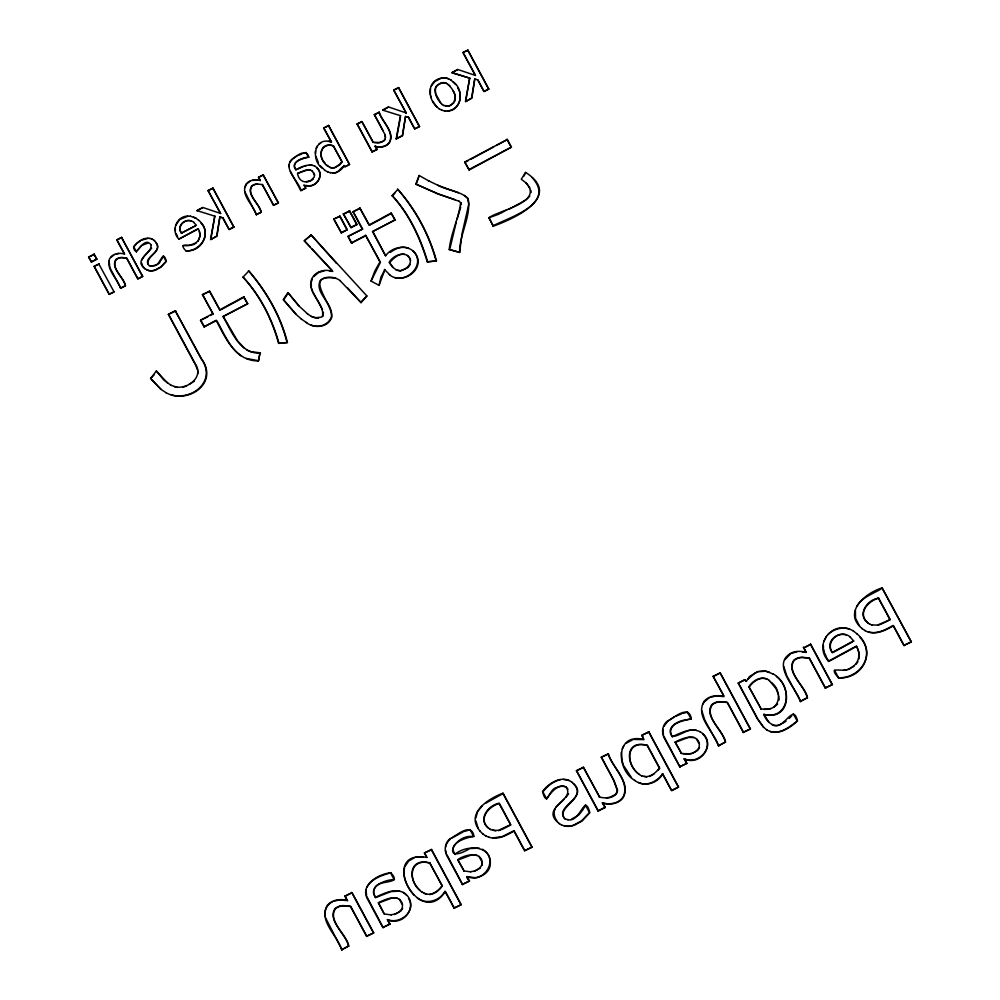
<?xml version="1.0" encoding="UTF-8"?>
<svg xmlns="http://www.w3.org/2000/svg" width="1000" height="1000" viewBox="0 0 1000 1000"><rect width="100%" height="100%" fill="white"/><g stroke="black" fill="none" stroke-linecap="round" stroke-linejoin="round"><path stroke-width="1.5" d="M289.113 166.75L289.163 164.587M366.112 890.075L366.55 895.438M621.375 752.463L621.925 760.45L623.3 764.75M662.975 729.375L663.413 734.737M315.413 153.438L315.487 150.712M323.425 312.325L322.938 316.388L320.825 317.225L314.875 317.787L311.337 316.388M482.15 865.288C483.913 850.775 465.238 853.975 457.75 859.712L464.162 871.125L457.75 859.712M109.113 261.05L109.85 267.663L120.763 288.275L125.463 285.738C124.25 277.75 110.375 268.062 116.213 259.65A9.113 9.087 -59.3 0 1 121.838 257.65L126.788 258.113L138 278.95L142.7 276.4L121.5 237.375L116.8 239.913L124.375 253.975M430.425 88.6L430.375 94.625M475.812 818.125L477.537 811.712L482.075 805.95M855.4 610.175L855.537 618.312L859.488 625.913M858.938 659L859.137 653.025L856.688 646.35L828.8 661.45C811.988 644.188 833.988 618.275 853.688 631.225M437.812 185.2C447.375 190.65 460.275 190.662 468.175 198.675C471.35 216.588 459.4 234.262 459.613 252.463L462.125 233.25L468.8 204.175L467.7 198.4L464.4 195.387M219.862 216.938L216.975 236.2L210.8 239.537L216.7 236.038L219.862 216.938L222.963 217.887L229.237 229.562L233.938 227.013L213 188.15L208.038 190.525L220.562 213.45L208.038 190.525M405.513 116.438L402.612 135.7L396.175 138.887L402.337 135.538L405.513 116.438L408.6 117.4L414.188 127.762M474.762 78.95L471.863 98.212L465.688 101.562L471.587 98.05L474.762 78.95L477.85 79.912L484.125 91.575L488.825 89.038L467.9 50.163L462.925 52.538L475.45 75.462L463.925 54.037M210.525 239.375L214.8 216.088L210.8 239.537M396.175 138.887L400.438 115.6M396.438 139.05L400.45 117.212M465.425 101.4L469.688 78.112L451.95 72.65L457.788 69.488L475.45 75.462M465.688 101.562L469.688 78.112M459.613 252.463L449.212 249.513C450.825 233.5 458.738 218.325 460.625 202.675L461.375 204.713M450 248.312L456.337 221.762M322.463 316.112C324.988 302.75 305.925 292.8 311.775 278.925C315.238 271.075 325.188 268.75 332.8 271.425L304.275 240.85L311.238 234.938L336.538 263.463M404.588 867.75C402.125 877.788 407.625 887.987 414.137 895.3M454.8 101.25C456.7 94.95 452.35 88.55 448.038 84.325M260.025 352.812L258.45 360.9L260.025 352.812L250.675 351.625L247.025 350.138M379.038 285.35L384.888 269.675L380.962 277.075L379.038 285.35L371.062 281.087L374.975 270.712L379.975 261.975L365.637 235.338L351.45 243.012L347.912 236.438L362.575 229.037L347.912 236.438M457.212 218.85L460.7 207.188M445.637 847.025L446.525 844.087M312.238 279.212L311.262 282.275L311.337 287.375M244.862 187.562L246.537 184.025L249.85 181.363M175.588 225.562L179.675 219.6L187.787 216.262M823.85 641.55L826.425 636.388M455.375 199.8L438.325 194.062L415.763 184.075L419.2 175.512L428.8 180.938M416.238 184.35L419.2 175.512M141.662 260.25L144.225 255.987M555.3 808.562C552.812 812.8 554.587 818.088 557.388 821.725M145.013 268.863L148.863 270.65A12.112 12.088 -59.3 0 0 155.662 270.05L160.963 267.15L166.363 261.438C162.512 247.312 160.675 266.812 153.225 265.8C142.938 266.137 159.575 266.837 160.2 261.288M561.487 824.938L564.6 826.05A17.475 17.438 -59.3 0 0 574.4 825.188L582.05 821L589.837 812.763C584.412 791.612 580.475 823.637 567.65 819.587M584.163 807.975L585.737 805.163M316.087 148.262L317.188 146.137M404.862 866.575L408.787 860.913L414.338 857.788M622.212 748.913L623.8 745.85M150.175 238.512C143.537 236.975 137.387 241.887 133.525 246.762C136.037 260.887 143.412 233.925 151.2 245.087M136.225 251.788L141.438 245.575L148.012 243.012M571.688 781.963C561.575 774.837 548.663 783.05 542.487 791.6C547.425 808.775 548.55 788.775 556.575 787.613C560.125 785.562 565.725 784.975 567.975 789.188M546.388 798.85C550.375 793.7 557.25 783.388 566.062 787.013M151.65 248.212L144.938 255.162M568.638 793.7L566.038 797.337M365.637 235.338L380.45 262.25L371.062 281.087M289.788 162.55L292.462 159L297.062 155.938M367.013 887.138C371.662 878.587 381.975 875.3 390.775 872.775C403.363 885.812 377.475 878.363 374.475 888.725C372.8 891.625 374.15 894.975 375.712 897.6L390.887 891.6L399.688 891.15M447.075 843.175L448.175 841.35M663.875 726.425L667.725 721.312L674.375 716.888M431.35 85.913L434.837 81.538L440.188 78.637A12.65 12.625 -59.3 0 1 448.525 78.812M702.938 704.075L704.438 701.688L709.212 697.837M784.875 659.725L790.25 654.075M160.912 260.487L162.425 258.113M529.913 188.05L526.375 183.15L521.263 179.237L525.625 172.4L523.925 176.1M583.438 809.112L578.925 814.85L571.287 819.287M402.625 908.337L400.938 910.962L394.637 914.488M699.488 747.638L697.8 750.263L692.588 753.35M856.812 606.4C861.875 597.238 872.788 594.075 881.15 588.9M301.625 319.237L295.637 314L283.2 299.613L287.913 292.6L298.9 305.763M296.112 314.275L283.675 299.9L288.387 292.875M198.038 241.163L200.212 235.65L199.438 231.262M856.225 664.062L857.875 661.663M410.225 264.45L407.987 267.562L400.538 270.975L396.688 270.212L392.575 267.162L389.125 262.375C393.162 254.788 407.5 249.438 410.625 260.363M323.675 127.925L331.425 141.975L323.675 127.925L328.65 125.538L349.575 164.412L345.175 166.8C342.025 164.213 338.5 174.913 332.812 172.838M344.175 165.662C341.512 170.525 335.763 174.1 330.138 172.6M766.938 729.975L763.312 727.075L757.412 718.812L738.2 683.138L744.587 679.688L746.3 681.438L749.375 676.612L757.85 671.525L765.375 671L773.225 674.038M748.037 679.137L754.788 673.162L758.238 671.75M166.312 392.9L160.662 389.125L150.588 378.55L156.337 370.975L167.688 383.212M154.35 374.5L150.588 378.55M635 780.575C615.95 769.825 615.112 732.1 644.013 739.575L641.75 735.35L648.913 731.925L678.575 787.013L671.8 790.688L662.725 773.825C657.837 780.662 647.537 787.013 638.462 782.438M662.725 773.825C657.425 783.763 643.675 787.5 634.612 780.337M242.975 277.162L248.875 270.938C266.637 291.688 280.775 315.9 287.425 342.537L278.55 343.237C271.8 318.863 260.138 295.875 242.975 277.162L243.45 277.45C260.6 296.15 272.275 319.15 279.025 343.512M392.038 195.588L397.938 189.35C415.938 209.975 429.325 234.513 436.488 260.95L427.262 261.837C420.025 237.7 409.2 214.325 392.038 195.588L392.5 195.863C409.675 214.6 420.487 237.975 427.738 262.125M392.5 195.863L395.213 192.613M163.25 256L166.088 261.275L160.688 266.988L155.387 269.887A12.112 12.088 -59.3 0 1 148.588 270.487L146.7 269.875M585.35 804.925L589.438 812.537L581.663 820.775L574.012 824.963A17.475 17.438 -59.3 0 1 564.212 825.812M328.15 166.388C317.838 160.362 318.35 141.2 333.288 145.762L341.887 161.75L339.412 164.688L334.787 167.45A7.475 7.462 -59.3 0 1 329.562 167.2M333.288 145.762L342.163 161.912L339.675 164.85L335.062 167.613A7.475 7.462 -59.3 0 1 329.837 167.362L326.262 164.737M422.025 892.125C407.663 882.412 407.5 856.862 429.738 862.925L442.025 885.725C438.212 891.25 430.962 896.525 424.062 893.35M429.738 862.925L442.413 885.962C439.312 890.175 434.938 894.05 429.525 894.575M657.95 770.425L659.762 768.312L647.475 745.5C623.263 738.238 625.538 768.037 641.8 775.925M360.637 302.375L366.875 295.95L361.1 302.65L347.812 288.1M555.837 807.312L564.35 798.975M748.875 686.712L761.162 709.038L748.875 686.712C753.05 680.062 762.55 674.85 769.55 680.638M749.275 686.95C753.138 681.5 760.2 676.112 767.125 679.237M136.5 251.95L133.8 246.925L136.175 244.237M546.775 799.075L542.875 791.838C547.288 786.2 553.212 781.312 560.325 779.725M448.913 840.562L450.387 838.975M453.95 102.812L449.263 106.013L443.75 105.463M313.775 276.562L318.538 272.538L324.15 270.837M777.625 704.112L773.75 707.337M789.15 718.5L791.688 715.95M110.787 257.512L114.087 254.85M529.8 196.15L526.3 199.6L521.4 202.438M304.275 240.85L311.238 234.938M827.962 634.6C833.525 629.062 842.212 626.487 849.725 629.288M766.538 729.737C777.15 736.6 789.65 728.35 797.45 720.95C790.088 726.35 780.413 734.638 769.975 731.425M372.55 231.588L395.163 219.887L372.55 231.588L385.588 255.8C393.988 243.975 415.288 243.75 418.088 260.188C419.425 274.012 399.775 283.988 389.35 274.6M313.312 179.075C306.975 184.325 298.762 182.275 297.562 173.388C302.188 171.775 307.825 167.8 312.55 171.175M480.462 867.913L474.162 871.45M136.962 243.337L140.238 241.012M654.1 773.95L649.45 776.462M318.788 144.35L320.9 142.9M626.138 743.25L632.925 739.638M451.488 838.238L463.088 831.963M332.463 901.787C326.925 904.463 323.837 910.9 325.337 916.875M782.8 723.288L786.1 721.125M196.488 242.625L189.188 245.562M852.113 667.387L853.988 666.162M390.35 252.425C395.462 248.55 402.362 245.487 408.675 248.312M189.2 384.325L194.375 381.075M485.45 803.35L503.225 793.475L532.112 847.125L524.587 850.763L513.825 830.763L502.35 836.513L493.1 837.925M393.675 90.025L406.2 112.95L393.675 90.025L398.65 87.65L419.575 126.525L414.613 128.9L408.325 117.238M116.8 239.913L121.775 237.537M208.312 190.688L213 188.15M325.125 127.45L328.65 125.538M393.95 90.188L398.65 87.65M467.9 50.163L462.925 52.538M88.612 257.013L94.237 254.275L96.85 259.15L91.512 262.05L88.612 257.013L91.512 262.05M88.888 257.175L94.237 254.275M91.237 261.887L96.85 259.15M94.075 266.375L99.05 264L94.075 266.375L109.1 294.288L114.075 291.9L98.775 263.837M202.9 207.475L197.05 210.637L202.9 207.475L220.562 213.45M257.587 184.15A9.113 9.087 -59.3 0 0 251.962 186.163C246.137 194.575 260.012 204.262 261.212 212.25L256.25 214.625C253.663 205.162 239.812 194.562 246.262 183.863C249.587 179.825 255.338 179.163 260.125 180.487L258.463 177.387L263.15 174.85L278.45 202.913L273.488 205.3L262.262 184.462L273.75 205.463M377.062 149.537L375.112 146.275L377.062 149.537L372.088 151.925L357.062 124.012L362.038 121.638L373.25 142.475L361.763 121.475M385.588 137.463L384.95 134.512L374.3 114.688L379.275 112.3C381.838 121.737 395.988 132.675 389.05 143.275C385.712 147.175 380.1 147.75 375.387 146.438M388.537 106.975L382.7 110.138L388.537 106.975L406.2 112.95M258.463 177.387L263.425 175.012M357.062 124.012L362.038 121.638M374.3 114.688L379.275 112.3M451.95 72.65L457.788 69.488M295.338 168.9C290.975 160.987 304.5 158.125 308.562 157.2C302.725 157.425 289.762 162.15 295.825 169.8L303.05 166.675M194.037 222.562C187.4 216.287 175.325 225.113 181.375 233.125L196.412 225.287L193.775 222.4M181.375 233.125L195.075 226.012M198.088 228.725L178.75 239.188L198.35 228.888C200.2 232.213 201.025 239.55 196.213 242.463C192.812 248.713 176.45 240.662 185.875 250.837C202.675 252.262 212.712 230.875 198.487 220.175M188.137 245.738L182.85 245.55M109.1 294.288L114.075 291.9M117.075 240.075L124.65 254.137C119.275 252.288 112.225 253.6 109.475 259.012C106.013 269.788 117.638 278.675 120.487 288.113L125.463 285.738M125.188 285.575C123.987 277.587 110.113 267.9 115.938 259.488A9.113 9.087 -59.3 0 1 121.562 257.488L126.512 257.95L137.738 278.788L142.7 276.4M222.688 217.725L228.962 229.4L233.938 227.013M256.25 214.625L261.212 212.25M273.488 205.3L278.45 202.913M300.763 190.525L305.712 188.162L300.763 190.525L290.487 171.438M343.913 165.5L344.913 166.637L349.575 164.412M372.088 151.925L376.788 149.375M414.613 128.9L419.575 126.525M477.85 79.912L483.862 91.412L488.825 89.038M333.675 219.125L340.037 216.225L347.3 229.713L341.413 232.9L333.675 219.125L340.037 216.225M343.363 213.888L349.712 210.987L356.987 224.475L351.1 227.662L343.363 213.888L351.1 227.662M343.837 214.163L349.712 210.987M362.1 228.762L352.975 211.812L359.888 208.075L369.487 225.3L390.325 214.025M352.975 211.812L360.363 208.35M210.4 315.438L213.088 313.988L202.375 294.675L209.762 291.212L220 310.238L209.288 290.938M202.375 294.675L208.6 291.837M174.5 386.775C188.075 390 205.688 375.975 194.037 362.175L168.337 314.438L175.25 310.7L201.425 358.713C219.525 383.35 187.613 404.837 165.85 392.612M168.337 314.438L175.725 310.975M464.675 162.062L507.35 139.5L511.438 147.113L469.237 169.963L464.675 162.062L469.237 169.963M465.138 162.35L467.863 160.875M470.588 159.4L493.725 146.875M496.45 145.4L507.35 139.5M340.95 232.625L347.3 229.713M350.625 227.375L356.987 224.475M468.775 169.675L511.438 147.113M359.888 208.075L369.012 225.012L391.15 213.038L395.163 219.887M241.7 356.238C229.237 347.925 224.05 332.912 216.625 320.562L204.05 326.838L200.512 320.262L212.613 313.7M219.537 309.962L243.75 296.85L247.75 303.7L223.075 316.537L247.75 303.7M200.512 320.262L207.7 316.9M221.35 309.513L244.213 297.137M351.45 243.012L366.112 235.613M204.05 326.838L216.15 320.275C225.125 337.45 235.425 361.262 258.45 360.9M525.625 172.4C563.35 196.588 514.362 218.588 493.263 226.2L488.862 217.775C498.85 210.212 544.438 202.325 525.9 182.862M508.65 209.375L520.163 203.15M713.112 676.3L720.275 672.862L750.462 728.925L743.3 732.362L727.125 702.312L719.987 701.637A13.15 13.113 -59.3 0 0 711.862 704.525C703.462 716.663 723.475 730.638 725.212 742.15L718.438 745.825C714.725 732.163 694.737 716.875 704.05 701.45C708.838 695.612 717.125 694.663 724.038 696.575L713.112 676.3L723.7 695.462M713.5 676.525L720.275 672.862M503.225 793.475L502.837 793.238C488.363 798.587 464.725 813.713 480.213 831.225M868.05 631.838C876.963 634.55 885.588 629.738 893.088 625.45L903.863 645.45L911.388 641.812L882.1 587.925C865.5 592.8 842.3 612.238 862.138 628.612M885.337 622.225L890.2 619.587L878.662 598.15C866.263 599.65 855.738 616.55 869.912 624.25M878.662 598.15C868.012 600.975 856.862 613.612 867.987 622.913M344.888 896.062L352.05 892.625L373.725 932.875L366.55 936.312L350.375 906.263L343.237 905.588A13.15 13.113 -59.3 0 0 335.112 908.475C326.712 920.612 346.725 934.587 348.462 946.1L341.688 949.762C337.975 936.112 317.987 920.812 327.3 905.4C332.088 899.562 340.375 898.612 347.287 900.525L344.888 896.062L347.675 900.763M426.675 857.225L424.4 853.012L431.575 849.575L461.238 904.675L454.075 908.1L444.988 891.237C439.762 900.987 426.312 904.912 417.262 898M605.225 807.55L602.425 802.85L605.225 807.55L598.062 810.987L576.388 770.738L583.55 767.3L599.738 797.35L583.162 767.075M606.35 797.788L609.65 797.362L614.663 794.875A5.925 5.913 -59.3 0 0 617.137 789.912L613.587 780.2L601.25 757.275L608.413 753.85C612.112 767.463 632.537 783.225 622.525 798.512C617.7 804.137 609.625 804.975 602.812 803.088M803.562 647.763L810.738 644.325L832.4 684.575L825.238 688L809.062 657.95L801.925 657.275A13.15 13.113 -59.3 0 0 793.8 660.175C785.4 672.312 805.413 686.287 807.15 697.8L800.375 701.462C797.237 688.975 770.812 665.088 790.75 653.25C795.438 650.738 800.95 651.075 805.975 652.225C805.413 650.013 800.362 641.85 805.975 652.225M345.275 896.287L352.05 892.625M424.4 853.012L431.575 849.575M576.388 770.738L582.2 768.037M601.25 757.275L608.413 753.85M641.75 735.35L648.913 731.925M738.2 683.138L744.975 679.925M805.312 647.262L810.738 644.325M394.487 879.663C386.075 879.2 366.887 886.637 375.712 897.6M455.238 854.55C446.225 842.6 468.837 837.05 473.225 836.587C453.888 833.587 440.45 865.688 469.212 848.925M672.575 736.888C668.213 731.688 671.75 724.887 677.625 722.85C682.513 720.013 702.113 717.038 683.125 720.337C676.787 721.8 666.513 727.613 671.488 735.362C675.775 739.475 688.85 726.663 696.55 730.45M890.2 619.587L877.575 625.075L871.8 624.963M510.938 824.9L502.062 829.475M853.5 640.925L832.2 652.45C823.475 640.9 840.875 628.175 850.462 637.225M852.562 641.875L832.6 652.688C825.487 643.325 836.188 631.625 846.263 634.95M524.263 849.663L514.212 830.987C506.613 835.325 497.762 840.337 488.787 837.15M904.25 645.675L893.487 625.675C885.1 630.788 874.262 635.95 864.788 630.462M828.4 661.213L856.287 646.112C861.15 653.363 859.087 664.125 850.775 667.763C845.138 674.362 825.75 663.75 838.688 678C863.487 679.1 877.312 650.4 856.875 633.787M834.312 670.387L834.712 670.175M341.688 949.762L348.462 946.1M366.55 936.312L373.725 932.875M382.837 927.487L389.975 924.075L382.837 927.487L368.013 899.963C358.787 885.188 378.462 873.913 390.775 872.775M462.362 884.438L469.487 881.025L462.362 884.438L447.537 856.912C443.862 851.162 444.487 843.125 449.988 838.737C456.625 835.688 471.763 821.425 474.012 836.612M524.587 850.763L532.112 847.125M598.062 810.987L604.837 807.325M679.7 766.787L686.838 763.375L679.7 766.787L664.887 739.262C661.213 733.5 661.838 725.462 667.337 721.087C673.962 718.025 689.1 703.775 691.35 718.95M718.438 745.825L725.212 742.15M743.3 732.362L750.462 728.925M800.375 701.462L807.15 697.8M825.238 688L832.4 684.575M903.863 645.45L911.388 641.812M797.45 720.95C793.138 701.675 783.675 731.988 772 724.638M454.075 908.1L461.238 904.675M662.337 773.587L671.413 790.45L678.575 787.013M500.588 213.375L506.9 209.788M884.013 622.875L877.975 625.3M141.325 240.238L148.075 238.312M781.8 723.75C774.112 728.8 766.287 721.675 763.775 714.388C788.462 720.362 793.037 688.988 776.413 676.488M672.188 736.663C680.738 733.125 690.95 726.9 700.25 731.85M454.837 854.312C467.488 843.888 494.075 845.325 489.9 866.812C488.375 872.237 483.4 875.65 478.2 877.113C474.487 879.562 462.15 872.837 469.1 880.8M375.312 897.362C384.513 893.213 397.738 886.087 406.45 895.075M298.325 155.4L302.1 153.787M675.575 716.375L681.637 713.787M675.1 742.062L681.5 753.462L675.1 742.062C682.163 738.525 696.075 732.175 699.388 743.562M675.487 742.3L688.45 737.412L694.287 737.537M458.137 859.95L471.1 855.075L476.938 855.2M488.862 217.775L499.225 214.037M492.8 225.912C509.175 217.3 556.388 203.85 532.112 177.6M791.137 653.487L796.95 651.737M710.337 697.387L716.213 695.913L723 696.562M333.587 901.338L339.462 899.85L346.25 900.512M847.675 669.388L851.162 668M382.312 141.925L378.113 142.938L374.462 142.587M182.712 387.325L186.612 385.95M498.7 830.612L500.95 829.862M304.15 166.337L306.337 165.637M308.837 157.363C306.788 146.85 294.925 156.988 290.65 160.487C284.225 171.075 298.888 181.075 301.038 190.688M303.488 153.387L306.275 152.6M683.138 713.363L687.65 712.075M464.288 831.45L470.3 829.725M770.938 708.525L764.438 709.412L760.775 708.8M447.375 110.925C458.675 110.2 463.875 96.5 457.537 87.662M759.475 671.538L765.763 671.237L769.475 672.188M843.475 670.387L846.513 669.862M470.412 848.55L479.2 848.1M252.2 180.413L257.425 180.125M116.45 253.9L118.95 253.512M634.2 739.438L643.15 739.587M415.575 857.288L423.288 856.812M306.375 181.663L310.925 180.45L314.212 177.087L314.4 175.025L312.288 171.012M691.513 753.787L682.837 753.625M470.462 871.663C474.963 871.425 479.725 869.275 481.75 865.062L482.038 862.075L478.975 856.3M390.938 914.712C395.438 914.475 400.2 912.325 402.225 908.112L402.512 905.125L399.45 899.338M427.262 261.837L436.488 260.95M838.3 677.775C859.85 678.55 876.237 655.3 860.088 637.425M278.55 343.237L287.425 342.537M764.038 709.188C780.537 711.237 782.625 691.062 771.438 682.412M444.613 110.875C461.238 113.3 465.387 90.5 453.338 81.912M190.662 216.337C177.7 213.7 169.8 230.225 179.013 239.35M309.387 165.162L312.438 165.338M404.825 254.412C398.488 253.2 393.462 258.387 389.6 262.663L393.038 267.438M260.5 353.1C239.788 354.275 231.513 331.2 223.075 316.537M643.925 776.513C650.288 777.562 655.863 772.875 659.362 768.075L647.087 745.263M646.862 776.925L641.413 775.7M445.475 106.037C454.15 107.5 457.938 96.312 452.7 90.288M647.475 745.5C625.513 739.525 625.312 764.438 639.375 774.475M430.138 863.15C410.412 857.588 407.1 878.775 419.712 890.025M306.012 185.387C316.062 188.3 324.762 175.438 316.863 167.9M318.512 318.35L311.812 316.675L307.413 313.875M372.975 142.312L380.125 142.475L383.6 140.75A4.112 4.1 -59.3 0 0 385.325 137.3L384.675 134.35M262.538 184.625L257.325 184A9.113 9.087 -59.3 0 0 251.688 186C245.863 194.412 259.738 204.1 260.938 212.087M825.625 688.238L809.45 658.188L802.312 657.513A13.15 13.113 -59.3 0 0 794.188 660.4C785.788 672.55 805.8 686.513 807.537 698.025M743.7 732.6L727.513 702.537L720.375 701.862A13.15 13.113 -59.3 0 0 712.262 704.762C703.85 716.9 723.863 730.875 725.612 742.387M599.338 797.125C604.6 798.112 610.638 798.825 615.062 795.113A5.925 5.913 -59.3 0 0 617.537 790.138L613.975 780.425L601.638 757.513M366.95 936.538L350.763 906.488L343.625 905.812A13.15 13.113 -59.3 0 0 335.513 908.7C327.1 920.85 347.113 934.812 348.862 946.338M563.462 779.412L569.288 780.562M257.975 360.625L246.312 358.45M191.137 220.987C184.15 218.675 176.725 226.8 181.65 233.287M681.112 753.225C687.475 754.912 695.875 753.938 699.1 747.4L699.375 744.425L696.325 738.637M463.762 870.888L470.85 871.888M402.525 904.262C399.2 892.875 385.3 899.237 378.225 902.763L384.237 913.938L391.337 914.938M333.55 145.925C322.312 141.962 316.525 155.35 324.963 162.913M310.875 170.25L306.825 170.162L297.562 173.388M397.425 898.238L391.587 898.125L378.625 903L384.237 913.938M763.775 714.388C791.587 721.55 792.975 683.95 772.837 673.8M492.525 830.275L498.312 830.387L510.538 824.675L499 803.238C486.613 805.7 476.712 821.8 490.637 829.562M495.737 830.962L490.25 829.325M305.712 188.162L303.837 185.025C315.938 190.787 327.1 173.125 314.738 166.137M686.438 763.138L684.137 758.85C699.062 765.2 715.525 746.575 702.925 734.137M684.137 758.85C701.525 767.163 717.738 741.712 699.85 731.612M466.788 876.513C484 884.025 499.588 859.562 482.512 849.262M177.55 387.475L170.65 385.112M427.062 857.463C377.2 848.538 419.363 931.087 445.387 891.475L454.462 908.337M375.112 146.275C380.387 147.863 387.025 146.65 389.875 141.512C393.787 130.712 381.825 121.613 379 112.137M602.425 802.85C610.037 805.138 619.6 803.375 623.713 795.987C629.35 780.413 612.1 767.275 608.025 753.612M328.525 141.35L331.15 141.812M331.425 141.975C314.125 136.137 310.387 160.162 322.562 168.4M802.075 651.7L806.363 652.463M336.062 278.35C302.113 273.012 332.075 302.275 331.838 317.162C328.325 327.663 314.05 328.95 306.225 322.45M396.213 269.938L400.062 270.7C404.963 269.8 410.087 266.5 410.45 261.112L409.562 258.012L407.425 255.487M171.125 394.913C193.038 400.775 217.225 380.288 200.963 358.438L175.25 310.7M394.6 277.512C409.113 282.05 426.225 262.7 412.738 250.825M329.162 270.812L331.9 271.413M311.325 325.125C318.762 328.175 328.787 324.862 331.362 316.875C333.888 303.425 314.137 293.275 320.2 280.587C325.725 275.512 334.712 276.488 340.4 280.8M441.863 110.2L444.875 111.037M190.387 216.175L196 218.238L198.762 220.338M449.212 249.513L459.137 252.175M573.325 783.65C588.725 798.988 553.65 805.95 564.875 818.8L568.038 819.812M405.775 116.6L408.6 117.4M220.138 217.1L222.963 217.887M452.212 72.812L469.963 78.275M382.7 110.138L400.712 115.763M197.05 210.637L215.075 216.25M149.9 238.35L152.1 239.112M327.388 171.725L330.412 172.763M426.975 894.4L421.637 891.888M458.338 192.838L438.288 185.487L428.325 180.65M315.012 166.3C308.725 162.85 300.675 167.275 295.825 169.8M459.2 201.3L437.863 193.787L415.763 184.075M869.525 624.012L872.188 625.2M485.513 835.775L489.175 837.387M193.538 217.062L196.275 218.4M451.175 80.125L448.25 78.65A12.65 12.625 -59.3 0 0 439.913 78.475C426.512 82.088 428.1 99.588 437.088 107.1M439.237 108.888L442.137 110.363M324.725 170.263L327.663 171.887M151.838 238.95L153.775 240.075M385.588 255.8L373.025 231.875M185.875 250.837C199.2 251.713 212.5 234.7 200.712 222.7M564.875 818.8C554.288 806.675 592.025 796.975 571.3 781.725M559.062 823.462L561.875 825.175M442.075 104.438L444.025 105.625M171.125 385.4L163.675 379.837L156.337 370.975M861.75 628.387L865.175 630.7M482.475 833.7L485.913 836.012M301.163 318.962L306.688 322.725M853.288 631L857.262 634.012M450.9 79.963L455.825 84.637M439.513 109.05L436.825 106.938L432.612 101.15M402.987 892.312C420.6 902.387 405.112 927.387 387.663 919.788L389.975 924.075M325 170.425L320.1 165.65M458.738 201.025L461.1 202.963M769.163 680.4L775.925 688.487L778.538 694.688M244.537 348.338L237.4 340.688L223.538 316.812M161.137 389.4L152.062 380.012M442.35 104.6C438.175 100.838 434.787 95.188 435.087 89.4A7.188 7.163 -59.3 0 1 437.663 84.825L441.112 82.95A7.237 7.212 -59.3 0 1 446.375 83.3L449.925 85.988M307.887 314.15L298.425 305.475L287.913 292.6M153.5 239.925L155.188 241.412M145.287 269.012C132.275 259.325 152.762 253.725 150.925 244.925M559.45 823.7C538.337 807.562 576.9 800.013 565.662 786.775M339.938 280.525L361.1 302.65M479.812 830.987L482.875 833.925M384.425 269.4L389.812 274.875M366.875 295.95L310.775 234.662M304.75 241.137L310.038 246.8M312.15 249.062L332.212 270.575M744.587 679.688L745.913 681.2M850.075 636.987L853.888 641.162M631.487 777.638L623.825 765.875M763.7 727.312L757.8 719.05L738.6 683.375M149.325 265.788C141.075 257.262 163.35 252.975 156.062 242.95M248.4 270.65C266.163 291.413 280.3 315.613 286.95 342.262M397.463 189.075C415.462 209.688 428.862 234.237 436.012 260.675M488.713 828.225C477.6 818.925 488.738 806.287 499.387 803.462L510.213 823.562M440.737 103.1L435.675 93.7L435.363 89.562A7.188 7.163 -59.3 0 1 437.938 84.987L441.388 83.112A7.237 7.212 -59.3 0 1 446.637 83.462M768.925 722.337L764.175 714.625M142.738 266L143.863 267.65M154.913 241.25C164.462 250.725 146.25 255.688 147.887 264.05M882.1 587.925L911 641.587M878.275 597.913L889.812 619.362M834.712 670.625L838.688 678M826.812 657.775L828.8 661.45M810.337 644.087L832.013 684.338M467.625 50L488.55 88.875M506.875 139.225L510.975 146.838M800.775 701.7L786.7 675.575L783.775 666.45M793.25 713.65L797.062 720.713M719.887 672.625L750.075 728.688M398.375 87.487L419.3 126.363M718.838 746.05L704.762 719.925L701.838 710.812M374.575 114.85L383.125 130.738M687.25 711.838L690.962 718.725M357.337 124.175L372.362 152.088M391.15 213.038L394.688 219.613M684.525 759.087L686.838 763.375M680.1 767.025L663.662 735.85M328.375 125.375L349.3 164.25M648.525 731.688L678.188 786.787M642.138 735.588L643.275 737.7M353.438 212.1L362.575 229.037M349.25 210.7L356.512 224.2M306 152.438L308.562 157.2M339.562 215.95L346.825 229.438M349.1 238.038L351.925 243.287M334.875 220.763L341.413 232.9M263.15 174.85L278.175 202.75M258.725 177.55L260.4 180.65M576.775 770.975L598.45 811.225M312.975 292.075L322.475 309.725M256.512 214.788L244.9 191.825M212.738 187.987L233.663 226.85M243.75 296.85L247.288 303.425M502.837 793.238L531.725 846.9M202.838 294.962L213.088 313.988M200.975 320.538L204.513 327.113M469.913 829.5L473.612 836.375M168.812 314.725L194.513 362.463L197.688 370.225M467.188 876.737L469.487 881.025M121.5 237.375L142.425 276.238M462.75 884.675L446.863 854.725M431.175 849.35L460.838 904.438M424.8 853.25L426.5 856.413M93.963 254.112L96.587 258.988M94.35 266.537L109.375 294.45M390.387 872.537L394.087 879.425M389.575 923.85L387.275 919.562C399.913 924.638 416.4 911.7 408.587 898.475M383.237 927.725L366.8 896.55M351.65 892.387L373.325 932.638M342.088 950L325.675 918.012M489.325 218.05L493.263 226.2M318.412 162.675L315.875 156.337M824.7 653.162L826.287 656.612M176.188 233.612L177.65 236.8M478.062 827.987L475.863 820.837M141.637 263.012L142.375 265M313.875 172.9L314.675 175.188M311.75 288.55L312.562 290.9M430.688 95.712L431.312 97.888M823.575 648.988L824.325 651.762M445.562 850.15L446.325 853.512M197.85 371.312L198.175 373.462M530.875 190.362L531.188 192.488M778.7 695.987L779.163 699.9M823.325 645.15L823.487 647.7M175.225 228.05L175.4 230.712M385.412 138.763A4.112 4.1 -59.3 0 1 383.875 140.912"/></g></svg>
